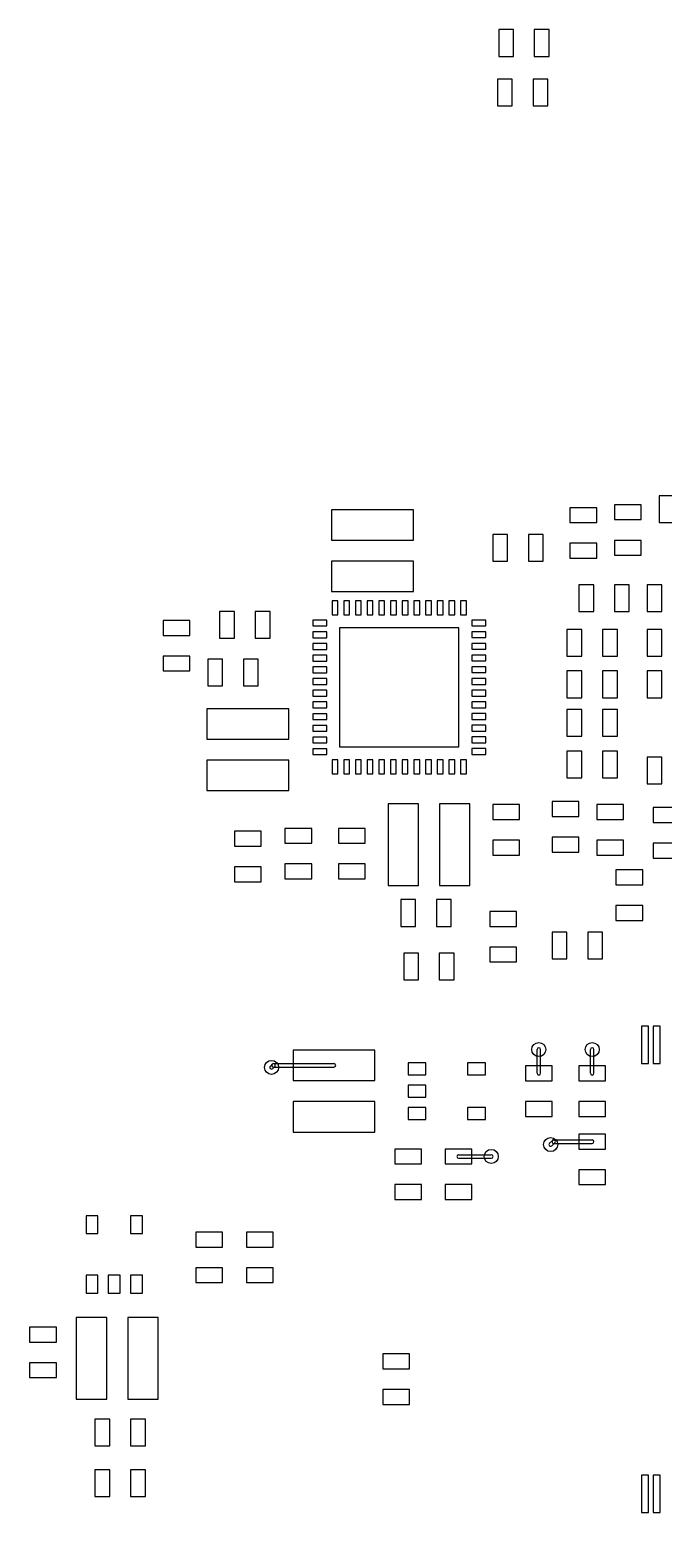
# Model space of a CAD drawing. Extents: x 61.7 to 142.8, y -131.7 to -55.6.
# Drawn here: x 61.7 to 88.8, y -119 to -55.6 of the extents above; entities that cross this region are included whole.
import ezdxf

# ---------------------------------------------------------------- set-up
doc = ezdxf.new("R2010")
doc.units = 0
doc.header["$MEASUREMENT"] = 0
doc.layers.add('BLACK', color=250, linetype='CONTINUOUS')

msp = doc.modelspace()

# ---------------------------------------------------------------- linework, layer by layer
at = {"layer": 'BLACK'}
for p, q in [((81.7245, -55.5625), (81.7245, -56.7055)), ((82.3595, -55.5625), (81.7245, -55.5625)), ((82.3595, -56.7055), (82.3595, -55.5625)), ((83.2485, -55.5625), (83.2485, -56.7055)), ((83.8835, -55.5625), (83.2485, -55.5625)), ((83.8835, -56.7055), (83.8835, -55.5625)), ((81.7245, -56.7055), (82.3595, -56.7055)), ((83.2485, -56.7055), (83.8835, -56.7055)), ((81.6705, -57.6785), (81.6705, -58.8215)), ((82.3055, -57.6785), (81.6705, -57.6785)), ((82.3055, -58.8215), (82.3055, -57.6785)), ((83.1945, -57.6785), (83.1945, -58.8215)), ((83.8295, -57.6785), (83.1945, -57.6785)), ((83.8295, -58.8215), (83.8295, -57.6785)), ((81.6705, -58.8215), (82.3055, -58.8215)), ((83.1945, -58.8215), (83.8295, -58.8215)), ((78.077, -76.101), (74.577, -76.101)), ((74.577, -76.101), (74.577, -77.401)), ((78.077, -77.401), (78.077, -76.101)), ((85.9155, -76.0095), (84.7725, -76.0095)), ((84.7725, -76.0095), (84.7725, -76.6445)), ((85.9155, -76.6445), (85.9155, -76.0095)), ((87.8205, -75.8825), (86.6775, -75.8825)), ((86.6775, -75.8825), (86.6775, -76.5175)), ((87.8205, -76.5175), (87.8205, -75.8825)), ((89.2175, -75.5015), (88.5825, -75.5015)), ((88.5825, -75.5015), (88.5825, -76.6445)), ((84.7725, -76.6445), (85.9155, -76.6445)), ((86.6775, -76.5175), (87.8205, -76.5175)), ((88.5825, -76.6445), (89.2175, -76.6445)), ((81.4705, -77.1525), (81.4705, -78.2955)), ((82.1055, -77.1525), (81.4705, -77.1525)), ((82.1055, -78.2955), (82.1055, -77.1525)), ((82.9945, -77.1525), (82.9945, -78.2955)), ((83.6295, -77.1525), (82.9945, -77.1525)), ((83.6295, -78.2955), (83.6295, -77.1525)), ((74.577, -77.401), (78.077, -77.401)), ((85.9155, -77.5335), (84.7725, -77.5335)), ((84.7725, -77.5335), (84.7725, -78.1685)), ((85.9155, -78.1685), (85.9155, -77.5335)), ((87.8205, -77.4065), (86.6775, -77.4065)), ((86.6775, -77.4065), (86.6775, -78.0415)), ((87.8205, -78.0415), (87.8205, -77.4065)), ((78.077, -78.301), (74.577, -78.301)), ((74.577, -78.301), (74.577, -79.601)), ((78.077, -79.601), (78.077, -78.301)), ((81.4705, -78.2955), (82.1055, -78.2955)), ((82.9945, -78.2955), (83.6295, -78.2955)), ((84.7725, -78.1685), (85.9155, -78.1685)), ((86.6775, -78.0415), (87.8205, -78.0415)), ((74.577, -79.601), (78.077, -79.601)), ((85.1535, -79.3115), (85.1535, -80.4545)), ((85.7885, -79.3115), (85.1535, -79.3115)), ((85.7885, -80.4545), (85.7885, -79.3115)), ((86.6775, -79.3115), (86.6775, -80.4545)), ((87.3125, -79.3115), (86.6775, -79.3115)), ((87.3125, -80.4545), (87.3125, -79.3115)), ((88.7095, -79.3115), (88.0745, -79.3115)), ((88.0745, -79.3115), (88.0745, -80.4545)), ((88.7095, -80.4545), (88.7095, -79.3115)), ((70.4215, -80.4545), (69.7865, -80.4545)), ((69.7865, -80.4545), (69.7865, -81.5975)), ((70.4215, -81.5975), (70.4215, -80.4545)), ((71.9455, -80.4545), (71.3105, -80.4545)), ((71.3105, -80.4545), (71.3105, -81.5975)), ((71.9455, -81.5975), (71.9455, -80.4545)), ((74.5973, -79.9948), (74.5973, -80.5942)), ((74.8462, -79.9948), (74.5973, -79.9948)), ((74.8462, -80.5942), (74.8462, -79.9948)), ((75.0976, -79.9948), (75.0976, -80.5942)), ((75.3466, -79.9948), (75.0976, -79.9948)), ((75.3466, -80.5942), (75.3466, -79.9948)), ((75.5955, -79.9948), (75.5955, -80.5942)), ((75.8444, -79.9948), (75.5955, -79.9948)), ((75.8444, -80.5942), (75.8444, -79.9948)), ((76.0959, -79.9948), (76.0959, -80.5942)), ((76.3448, -79.9948), (76.0959, -79.9948)), ((76.3448, -80.5942), (76.3448, -79.9948)), ((76.5962, -79.9948), (76.5962, -80.5942)), ((76.8452, -79.9948), (76.5962, -79.9948)), ((76.8452, -80.5942), (76.8452, -79.9948)), ((77.0966, -79.9948), (77.0966, -80.5942)), ((77.3455, -79.9948), (77.0966, -79.9948)), ((77.3455, -80.5942), (77.3455, -79.9948)), ((77.597, -79.9948), (77.597, -80.5942)), ((77.8459, -79.9948), (77.597, -79.9948)), ((77.8459, -80.5942), (77.8459, -79.9948)), ((78.0974, -79.9948), (78.0974, -80.5942)), ((78.3463, -79.9948), (78.0974, -79.9948)), ((78.3463, -80.5942), (78.3463, -79.9948)), ((78.5978, -79.9948), (78.5978, -80.5942)), ((78.8467, -79.9948), (78.5978, -79.9948)), ((78.8467, -80.5942), (78.8467, -79.9948)), ((79.0956, -79.9948), (79.0956, -80.5942)), ((79.3445, -79.9948), (79.0956, -79.9948)), ((79.3445, -80.5942), (79.3445, -79.9948)), ((79.596, -79.9948), (79.596, -80.5942)), ((79.8449, -79.9948), (79.596, -79.9948)), ((79.8449, -80.5942), (79.8449, -79.9948)), ((80.0964, -79.9948), (80.0964, -80.5942)), ((80.3453, -79.9948), (80.0964, -79.9948)), ((80.3453, -80.5942), (80.3453, -79.9948)), ((85.1535, -80.4545), (85.7885, -80.4545)), ((86.6775, -80.4545), (87.3125, -80.4545)), ((88.0745, -80.4545), (88.7095, -80.4545)), ((68.5165, -80.8355), (67.3735, -80.8355)), ((67.3735, -80.8355), (67.3735, -81.4705)), ((68.5165, -81.4705), (68.5165, -80.8355)), ((73.7718, -80.8203), (73.7718, -81.0692)), ((74.3712, -80.8203), (73.7718, -80.8203)), ((73.7718, -81.0692), (74.3712, -81.0692)), ((74.3712, -81.0692), (74.3712, -80.8203)), ((74.5973, -80.5942), (74.8462, -80.5942)), ((74.9198, -81.1428), (74.9198, -86.2432)), ((80.0202, -81.1428), (74.9198, -81.1428)), ((75.0976, -80.5942), (75.3466, -80.5942)), ((75.5955, -80.5942), (75.8444, -80.5942)), ((76.0959, -80.5942), (76.3448, -80.5942)), ((76.5962, -80.5942), (76.8452, -80.5942)), ((77.0966, -80.5942), (77.3455, -80.5942)), ((77.597, -80.5942), (77.8459, -80.5942)), ((78.0974, -80.5942), (78.3463, -80.5942)), ((78.5978, -80.5942), (78.8467, -80.5942)), ((79.0956, -80.5942), (79.3445, -80.5942)), ((79.596, -80.5942), (79.8449, -80.5942)), ((80.0202, -86.2432), (80.0202, -81.1428)), ((80.0964, -80.5942), (80.3453, -80.5942)), ((80.5688, -80.8177), (80.5688, -81.0666)), ((81.1682, -80.8177), (80.5688, -80.8177)), ((80.5688, -81.0666), (81.1682, -81.0666)), ((81.1682, -81.0666), (81.1682, -80.8177)), ((67.3735, -81.4705), (68.5165, -81.4705)), ((69.7865, -81.5975), (70.4215, -81.5975)), ((71.3105, -81.5975), (71.9455, -81.5975)), ((73.7718, -81.3206), (73.7718, -81.5696)), ((74.3712, -81.3206), (73.7718, -81.3206)), ((73.7718, -81.5696), (74.3712, -81.5696)), ((74.3712, -81.5696), (74.3712, -81.3206)), ((80.5688, -81.3181), (80.5688, -81.567)), ((81.1682, -81.3181), (80.5688, -81.3181)), ((80.5688, -81.567), (81.1682, -81.567)), ((81.1682, -81.567), (81.1682, -81.3181)), ((85.2805, -81.2165), (84.6455, -81.2165)), ((84.6455, -81.2165), (84.6455, -82.3595)), ((85.2805, -82.3595), (85.2805, -81.2165)), ((86.8045, -81.2165), (86.1695, -81.2165)), ((86.1695, -81.2165), (86.1695, -82.3595)), ((86.8045, -82.3595), (86.8045, -81.2165)), ((88.7095, -81.2165), (88.0745, -81.2165)), ((88.0745, -81.2165), (88.0745, -82.3595)), ((88.7095, -82.3595), (88.7095, -81.2165)), ((68.5165, -82.3595), (67.3735, -82.3595)), ((67.3735, -82.3595), (67.3735, -82.9945)), ((68.5165, -82.9945), (68.5165, -82.3595)), ((73.7718, -81.821), (73.7718, -82.0699)), ((74.3712, -81.821), (73.7718, -81.821)), ((73.7718, -82.0699), (74.3712, -82.0699)), ((73.7718, -82.3214), (73.7718, -82.5703)), ((74.3712, -82.3214), (73.7718, -82.3214)), ((74.3712, -82.0699), (74.3712, -81.821)), ((74.3712, -82.5703), (74.3712, -82.3214)), ((80.5688, -81.8185), (80.5688, -82.0674)), ((81.1682, -81.8185), (80.5688, -81.8185)), ((80.5688, -82.0674), (81.1682, -82.0674)), ((80.5688, -82.3163), (80.5688, -82.5652)), ((81.1682, -82.3163), (80.5688, -82.3163)), ((81.1682, -82.0674), (81.1682, -81.8185)), ((81.1682, -82.5652), (81.1682, -82.3163)), ((84.6455, -82.3595), (85.2805, -82.3595)), ((86.1695, -82.3595), (86.8045, -82.3595)), ((88.0745, -82.3595), (88.7095, -82.3595)), ((67.3735, -82.9945), (68.5165, -82.9945)), ((69.9135, -82.4865), (69.2785, -82.4865)), ((69.2785, -82.4865), (69.2785, -83.6295)), ((69.9135, -83.6295), (69.9135, -82.4865)), ((71.4375, -82.4865), (70.8025, -82.4865)), ((70.8025, -82.4865), (70.8025, -83.6295)), ((71.4375, -83.6295), (71.4375, -82.4865)), ((73.7718, -82.5703), (74.3712, -82.5703)), ((73.7718, -82.8192), (73.7718, -83.0682)), ((74.3712, -82.8192), (73.7718, -82.8192)), ((73.7718, -83.0682), (74.3712, -83.0682)), ((74.3712, -83.0682), (74.3712, -82.8192)), ((80.5688, -82.5652), (81.1682, -82.5652)), ((80.5713, -82.8167), (80.5713, -83.0656)), ((81.1708, -82.8167), (80.5713, -82.8167)), ((80.5713, -83.0656), (81.1708, -83.0656)), ((81.1708, -83.0656), (81.1708, -82.8167)), ((85.2805, -82.9945), (84.6455, -82.9945)), ((84.6455, -82.9945), (84.6455, -84.1375)), ((85.2805, -84.1375), (85.2805, -82.9945)), ((86.8045, -82.9945), (86.1695, -82.9945)), ((86.1695, -82.9945), (86.1695, -84.1375)), ((86.8045, -84.1375), (86.8045, -82.9945)), ((88.7095, -82.9945), (88.0745, -82.9945)), ((88.0745, -82.9945), (88.0745, -84.1375)), ((88.7095, -84.1375), (88.7095, -82.9945)), ((69.2785, -83.6295), (69.9135, -83.6295)), ((70.8025, -83.6295), (71.4375, -83.6295)), ((73.7718, -83.3196), (73.7718, -83.5685)), ((74.3712, -83.3196), (73.7718, -83.3196)), ((73.7718, -83.5685), (74.3712, -83.5685)), ((74.3712, -83.5685), (74.3712, -83.3196)), ((80.5713, -83.3171), (80.5713, -83.566)), ((81.1708, -83.3171), (80.5713, -83.3171)), ((80.5713, -83.566), (81.1708, -83.566)), ((81.1708, -83.566), (81.1708, -83.3171)), ((73.7718, -83.82), (73.7718, -84.0689)), ((74.3712, -83.82), (73.7718, -83.82)), ((73.7718, -84.0689), (74.3712, -84.0689)), ((73.7718, -84.3204), (73.7718, -84.5693)), ((74.3712, -84.3204), (73.7718, -84.3204)), ((74.3712, -84.0689), (74.3712, -83.82)), ((74.3712, -84.5693), (74.3712, -84.3204)), ((80.5713, -83.8175), (80.5713, -84.0664)), ((81.1708, -83.8175), (80.5713, -83.8175)), ((80.5713, -84.0664), (81.1708, -84.0664)), ((80.5713, -84.3178), (80.5713, -84.5668)), ((81.1708, -84.3178), (80.5713, -84.3178)), ((81.1708, -84.0664), (81.1708, -83.8175)), ((81.1708, -84.5668), (81.1708, -84.3178)), ((84.6455, -84.1375), (85.2805, -84.1375)), ((86.1695, -84.1375), (86.8045, -84.1375)), ((88.0745, -84.1375), (88.7095, -84.1375)), ((69.243, -84.61), (69.243, -85.91)), ((72.743, -84.61), (69.243, -84.61)), ((72.743, -85.91), (72.743, -84.61)), ((73.7718, -84.5693), (74.3712, -84.5693)), ((73.7718, -84.8208), (73.7718, -85.0697)), ((74.3712, -84.8208), (73.7718, -84.8208)), ((74.3712, -85.0697), (74.3712, -84.8208)), ((80.5713, -84.5668), (81.1708, -84.5668)), ((80.5713, -84.8182), (80.5713, -85.0671)), ((81.1708, -84.8182), (80.5713, -84.8182)), ((81.1708, -85.0671), (81.1708, -84.8182)), ((84.6455, -84.6455), (84.6455, -85.7885)), ((85.2805, -84.6455), (84.6455, -84.6455)), ((85.2805, -85.7885), (85.2805, -84.6455)), ((86.1695, -84.6455), (86.1695, -85.7885)), ((86.8045, -84.6455), (86.1695, -84.6455)), ((86.8045, -85.7885), (86.8045, -84.6455)), ((73.7718, -85.0697), (74.3712, -85.0697)), ((73.7718, -85.3211), (73.7718, -85.5701)), ((74.3712, -85.3211), (73.7718, -85.3211)), ((73.7718, -85.5701), (74.3712, -85.5701)), ((74.3712, -85.5701), (74.3712, -85.3211)), ((80.5713, -85.0671), (81.1708, -85.0671)), ((80.5713, -85.3186), (80.5713, -85.5675)), ((81.1708, -85.3186), (80.5713, -85.3186)), ((80.5713, -85.5675), (81.1708, -85.5675)), ((81.1708, -85.5675), (81.1708, -85.3186)), ((69.243, -85.91), (72.743, -85.91)), ((73.7718, -85.8215), (73.7718, -86.0704)), ((74.3712, -85.8215), (73.7718, -85.8215)), ((73.7718, -86.0704), (74.3712, -86.0704)), ((74.3712, -86.0704), (74.3712, -85.8215)), ((74.9198, -86.2432), (80.0202, -86.2432)), ((80.5713, -85.8164), (80.5713, -86.0654)), ((81.1708, -85.8164), (80.5713, -85.8164)), ((80.5713, -86.0654), (81.1708, -86.0654)), ((81.1708, -86.0654), (81.1708, -85.8164)), ((84.6455, -85.7885), (85.2805, -85.7885)), ((86.1695, -85.7885), (86.8045, -85.7885)), ((69.243, -86.81), (69.243, -88.11)), ((72.743, -86.81), (69.243, -86.81)), ((72.743, -88.11), (72.743, -86.81)), ((73.7718, -86.3194), (73.7718, -86.5683)), ((74.3712, -86.3194), (73.7718, -86.3194)), ((73.7718, -86.5683), (74.3712, -86.5683)), ((74.3712, -86.5683), (74.3712, -86.3194)), ((74.5973, -86.7943), (74.5973, -87.3938)), ((74.8462, -86.7943), (74.5973, -86.7943)), ((74.8462, -87.3938), (74.8462, -86.7943)), ((75.0976, -86.7943), (75.0976, -87.3938)), ((75.3466, -86.7943), (75.0976, -86.7943)), ((75.3466, -87.3938), (75.3466, -86.7943)), ((75.598, -86.7943), (75.598, -87.3938)), ((75.8469, -86.7943), (75.598, -86.7943)), ((75.8469, -87.3938), (75.8469, -86.7943)), ((76.0959, -86.7943), (76.0959, -87.3938)), ((76.3448, -86.7943), (76.0959, -86.7943)), ((76.3448, -87.3938), (76.3448, -86.7943)), ((76.5962, -86.7943), (76.5962, -87.3938)), ((76.8452, -86.7943), (76.5962, -86.7943)), ((76.8452, -87.3938), (76.8452, -86.7943)), ((77.0941, -86.7943), (77.0941, -87.3938)), ((77.343, -86.7943), (77.0941, -86.7943)), ((77.343, -87.3938), (77.343, -86.7943)), ((77.5945, -86.7943), (77.5945, -87.3938)), ((77.8434, -86.7943), (77.5945, -86.7943)), ((77.8434, -87.3938), (77.8434, -86.7943)), ((78.0948, -86.7943), (78.0948, -87.3938)), ((78.3438, -86.7943), (78.0948, -86.7943)), ((78.3438, -87.3938), (78.3438, -86.7943)), ((78.5952, -86.7943), (78.5952, -87.3938)), ((78.8441, -86.7943), (78.5952, -86.7943)), ((78.8441, -87.3938), (78.8441, -86.7943)), ((79.0956, -86.7943), (79.0956, -87.3938)), ((79.3445, -86.7943), (79.0956, -86.7943)), ((79.3445, -87.3938), (79.3445, -86.7943)), ((79.596, -86.7943), (79.596, -87.3938)), ((79.8449, -86.7943), (79.596, -86.7943)), ((79.8449, -87.3938), (79.8449, -86.7943)), ((80.0964, -86.7943), (80.0964, -87.3938)), ((80.3453, -86.7943), (80.0964, -86.7943)), ((80.3453, -87.3938), (80.3453, -86.7943)), ((80.5688, -86.3168), (80.5688, -86.5657)), ((81.1682, -86.3168), (80.5688, -86.3168)), ((80.5688, -86.5657), (81.1682, -86.5657)), ((81.1682, -86.5657), (81.1682, -86.3168)), ((85.2805, -86.4235), (84.6455, -86.4235)), ((84.6455, -86.4235), (84.6455, -87.5665)), ((85.2805, -87.5665), (85.2805, -86.4235)), ((86.8045, -86.4235), (86.1695, -86.4235)), ((86.1695, -86.4235), (86.1695, -87.5665)), ((86.8045, -87.5665), (86.8045, -86.4235)), ((88.7095, -86.6775), (88.0745, -86.6775)), ((88.0745, -86.6775), (88.0745, -87.8205)), ((88.7095, -87.8205), (88.7095, -86.6775)), ((74.5973, -87.3938), (74.8462, -87.3938)), ((75.0976, -87.3938), (75.3466, -87.3938)), ((75.598, -87.3938), (75.8469, -87.3938)), ((76.0959, -87.3938), (76.3448, -87.3938)), ((76.5962, -87.3938), (76.8452, -87.3938)), ((77.0941, -87.3938), (77.343, -87.3938)), ((77.5945, -87.3938), (77.8434, -87.3938)), ((78.0948, -87.3938), (78.3438, -87.3938)), ((78.5952, -87.3938), (78.8441, -87.3938)), ((79.0956, -87.3938), (79.3445, -87.3938)), ((79.596, -87.3938), (79.8449, -87.3938)), ((80.0964, -87.3938), (80.3453, -87.3938)), ((69.243, -88.11), (72.743, -88.11)), ((84.6455, -87.5665), (85.2805, -87.5665)), ((86.1695, -87.5665), (86.8045, -87.5665)), ((88.0745, -87.8205), (88.7095, -87.8205)), ((78.29, -88.674), (76.99, -88.674)), ((76.99, -88.674), (76.99, -92.174)), ((78.29, -92.174), (78.29, -88.674)), ((80.49, -88.674), (79.19, -88.674)), ((79.19, -88.674), (79.19, -92.174)), ((80.49, -92.174), (80.49, -88.674)), ((82.6135, -88.7095), (81.4705, -88.7095)), ((81.4705, -88.7095), (81.4705, -89.3445)), ((82.6135, -89.3445), (82.6135, -88.7095)), ((85.1535, -88.5825), (84.0105, -88.5825)), ((84.0105, -88.5825), (84.0105, -89.2175)), ((85.1535, -89.2175), (85.1535, -88.5825)), ((87.0585, -88.7095), (85.9155, -88.7095)), ((85.9155, -88.7095), (85.9155, -89.3445)), ((87.0585, -89.3445), (87.0585, -88.7095)), ((81.4705, -89.3445), (82.6135, -89.3445)), ((84.0105, -89.2175), (85.1535, -89.2175)), ((85.9155, -89.3445), (87.0585, -89.3445)), ((89.4715, -88.8365), (88.3285, -88.8365)), ((88.3285, -88.8365), (88.3285, -89.4715)), ((71.5645, -89.8525), (70.4215, -89.8525)), ((70.4215, -89.8525), (70.4215, -90.4875)), ((71.5645, -90.4875), (71.5645, -89.8525)), ((73.7235, -89.7255), (72.5805, -89.7255)), ((72.5805, -89.7255), (72.5805, -90.3605)), ((73.7235, -90.3605), (73.7235, -89.7255)), ((76.0095, -89.7255), (74.8665, -89.7255)), ((74.8665, -89.7255), (74.8665, -90.3605)), ((76.0095, -90.3605), (76.0095, -89.7255)), ((88.3285, -89.4715), (89.4715, -89.4715)), ((70.4215, -90.4875), (71.5645, -90.4875)), ((72.5805, -90.3605), (73.7235, -90.3605)), ((74.8665, -90.3605), (76.0095, -90.3605)), ((82.6135, -90.2335), (81.4705, -90.2335)), ((81.4705, -90.2335), (81.4705, -90.8685)), ((82.6135, -90.8685), (82.6135, -90.2335)), ((85.1535, -90.1065), (84.0105, -90.1065)), ((84.0105, -90.1065), (84.0105, -90.7415)), ((85.1535, -90.7415), (85.1535, -90.1065)), ((87.0585, -90.2335), (85.9155, -90.2335)), ((85.9155, -90.2335), (85.9155, -90.8685)), ((87.0585, -90.8685), (87.0585, -90.2335)), ((89.4715, -90.3605), (88.3285, -90.3605)), ((88.3285, -90.3605), (88.3285, -90.9955)), ((73.7235, -91.2495), (72.5805, -91.2495)), ((72.5805, -91.2495), (72.5805, -91.8845)), ((73.7235, -91.8845), (73.7235, -91.2495)), ((76.0095, -91.2495), (74.8665, -91.2495)), ((74.8665, -91.2495), (74.8665, -91.8845)), ((76.0095, -91.8845), (76.0095, -91.2495)), ((81.4705, -90.8685), (82.6135, -90.8685)), ((84.0105, -90.7415), (85.1535, -90.7415)), ((85.9155, -90.8685), (87.0585, -90.8685)), ((88.3285, -90.9955), (89.4715, -90.9955)), ((71.5645, -91.3765), (70.4215, -91.3765)), ((70.4215, -91.3765), (70.4215, -92.0115)), ((71.5645, -92.0115), (71.5645, -91.3765)), ((72.5805, -91.8845), (73.7235, -91.8845)), ((74.8665, -91.8845), (76.0095, -91.8845)), ((87.884, -91.5035), (86.741, -91.5035)), ((86.741, -91.5035), (86.741, -92.1385)), ((87.884, -92.1385), (87.884, -91.5035)), ((70.4215, -92.0115), (71.5645, -92.0115)), ((76.99, -92.174), (78.29, -92.174)), ((79.19, -92.174), (80.49, -92.174)), ((86.741, -92.1385), (87.884, -92.1385)), ((78.1685, -92.7735), (77.5335, -92.7735)), ((77.5335, -92.7735), (77.5335, -93.9165)), ((78.1685, -93.9165), (78.1685, -92.7735)), ((79.6925, -92.7735), (79.0575, -92.7735)), ((79.0575, -92.7735), (79.0575, -93.9165)), ((79.6925, -93.9165), (79.6925, -92.7735)), ((87.884, -93.0275), (86.741, -93.0275)), ((86.741, -93.0275), (86.741, -93.6625)), ((87.884, -93.6625), (87.884, -93.0275)), ((82.4865, -93.2815), (81.3435, -93.2815)), ((81.3435, -93.2815), (81.3435, -93.9165)), ((82.4865, -93.9165), (82.4865, -93.2815)), ((86.741, -93.6625), (87.884, -93.6625)), ((77.5335, -93.9165), (78.1685, -93.9165)), ((79.0575, -93.9165), (79.6925, -93.9165)), ((81.3435, -93.9165), (82.4865, -93.9165)), ((84.0105, -94.1705), (84.0105, -95.3135)), ((84.6455, -94.1705), (84.0105, -94.1705)), ((84.6455, -95.3135), (84.6455, -94.1705)), ((85.5345, -94.1705), (85.5345, -95.3135)), ((86.1695, -94.1705), (85.5345, -94.1705)), ((86.1695, -95.3135), (86.1695, -94.1705)), ((77.6605, -95.0595), (77.6605, -96.2025)), ((78.2955, -95.0595), (77.6605, -95.0595)), ((78.2955, -96.2025), (78.2955, -95.0595)), ((79.1845, -95.0595), (79.1845, -96.2025)), ((79.8195, -95.0595), (79.1845, -95.0595)), ((79.8195, -96.2025), (79.8195, -95.0595)), ((82.4865, -94.8055), (81.3435, -94.8055)), ((81.3435, -94.8055), (81.3435, -95.4405)), ((82.4865, -95.4405), (82.4865, -94.8055)), ((81.3435, -95.4405), (82.4865, -95.4405)), ((84.0105, -95.3135), (84.6455, -95.3135)), ((85.5345, -95.3135), (86.1695, -95.3135)), ((77.6605, -96.2025), (78.2955, -96.2025)), ((79.1845, -96.2025), (79.8195, -96.2025)), ((88.1278, -98.1875), (87.8281, -98.1875)), ((87.8281, -98.1875), (87.8281, -99.7852)), ((88.1278, -99.7852), (88.1278, -98.1875)), ((88.6282, -98.1875), (88.3285, -98.1875)), ((88.3285, -98.1875), (88.3285, -99.7852)), ((88.6282, -99.7852), (88.6282, -98.1875)), ((76.426, -99.215), (72.926, -99.215)), ((72.926, -99.215), (72.926, -100.515)), ((76.426, -100.515), (76.426, -99.215)), ((83.364, -100.203), (83.364, -99.187)), ((83.514, -100.203), (83.514, -99.187)), ((85.65, -100.203), (85.65, -99.187)), ((85.8, -100.203), (85.8, -99.187)), ((72.04, -99.812), (71.956, -99.896)), ((72.146, -99.918), (72.062, -100.002)), ((72.093, -99.79), (74.676, -99.79)), ((72.093, -99.94), (74.676, -99.94)), ((78.613, -99.7585), (77.851, -99.7585)), ((77.851, -99.7585), (77.851, -100.267)), ((78.613, -100.267), (78.613, -99.7585)), ((81.153, -99.7585), (80.391, -99.7585)), ((80.391, -99.7585), (80.391, -100.267)), ((81.153, -100.267), (81.153, -99.7585)), ((84.0105, -99.8855), (82.8675, -99.8855)), ((82.8675, -99.8855), (82.8675, -100.521)), ((84.0105, -100.521), (84.0105, -99.8855)), ((86.2965, -99.8855), (85.1535, -99.8855)), ((85.1535, -99.8855), (85.1535, -100.521)), ((86.2965, -100.521), (86.2965, -99.8855)), ((87.8281, -99.7852), (88.1278, -99.7852)), ((88.3285, -99.7852), (88.6282, -99.7852)), ((72.926, -100.515), (76.426, -100.515)), ((77.851, -100.267), (78.613, -100.267)), ((78.613, -100.711), (77.851, -100.711)), ((77.851, -100.711), (77.851, -101.219)), ((78.613, -101.219), (78.613, -100.711)), ((80.391, -100.267), (81.153, -100.267)), ((82.8675, -100.521), (84.0105, -100.521)), ((85.1535, -100.521), (86.2965, -100.521)), ((76.426, -101.415), (72.926, -101.415)), ((72.926, -101.415), (72.926, -102.715)), ((76.426, -102.715), (76.426, -101.415)), ((77.851, -101.219), (78.613, -101.219)), ((84.0105, -101.41), (82.8675, -101.41)), ((82.8675, -101.41), (82.8675, -102.045)), ((84.0105, -102.045), (84.0105, -101.41)), ((86.2965, -101.41), (85.1535, -101.41)), ((85.1535, -101.41), (85.1535, -102.045)), ((86.2965, -102.045), (86.2965, -101.41)), ((78.613, -101.664), (77.851, -101.664)), ((77.851, -101.664), (77.851, -102.172)), ((78.613, -102.172), (78.613, -101.664)), ((81.153, -101.664), (80.391, -101.664)), ((80.391, -101.664), (80.391, -102.172)), ((81.153, -102.172), (81.153, -101.664)), ((82.8675, -102.045), (84.0105, -102.045)), ((85.1535, -102.045), (86.2965, -102.045)), ((72.926, -102.715), (76.426, -102.715)), ((77.851, -102.172), (78.613, -102.172)), ((80.391, -102.172), (81.153, -102.172)), ((84.021, -103.071), (83.894, -103.198)), ((84.127, -103.177), (84, -103.304)), ((84.074, -103.049), (85.725, -103.049)), ((84.074, -103.199), (85.725, -103.199)), ((86.2965, -102.807), (85.1535, -102.807)), ((85.1535, -102.807), (85.1535, -103.442)), ((86.2965, -103.442), (86.2965, -102.807)), ((78.4225, -103.442), (77.2795, -103.442)), ((77.2795, -103.442), (77.2795, -104.077)), ((78.4225, -104.077), (78.4225, -103.442)), ((80.5815, -103.442), (79.4385, -103.442)), ((79.4385, -103.442), (79.4385, -104.077)), ((80.01, -103.684), (81.407, -103.684)), ((80.01, -103.834), (81.407, -103.834)), ((80.5815, -104.077), (80.5815, -103.442)), ((85.1535, -103.442), (86.2965, -103.442)), ((77.2795, -104.077), (78.4225, -104.077)), ((79.4385, -104.077), (80.5815, -104.077)), ((86.2965, -104.331), (85.1535, -104.331)), ((85.1535, -104.331), (85.1535, -104.966)), ((86.2965, -104.966), (86.2965, -104.331)), ((78.4225, -104.966), (77.2795, -104.966)), ((77.2795, -104.966), (77.2795, -105.601)), ((78.4225, -105.601), (78.4225, -104.966)), ((80.5815, -104.966), (79.4385, -104.966)), ((79.4385, -104.966), (79.4385, -105.601)), ((80.5815, -105.601), (80.5815, -104.966)), ((85.1535, -104.966), (86.2965, -104.966)), ((77.2795, -105.601), (78.4225, -105.601)), ((79.4385, -105.601), (80.5815, -105.601)), ((64.0715, -106.299), (64.0715, -107.061)), ((64.5795, -106.299), (64.0715, -106.299)), ((64.5795, -107.061), (64.5795, -106.299)), ((65.9765, -106.299), (65.9765, -107.061)), ((66.4845, -106.299), (65.9765, -106.299)), ((66.4845, -107.061), (66.4845, -106.299)), ((64.0715, -107.061), (64.5795, -107.061)), ((65.9765, -107.061), (66.4845, -107.061)), ((69.9135, -106.998), (68.7705, -106.998)), ((68.7705, -106.998), (68.7705, -107.633)), ((69.9135, -107.633), (69.9135, -106.998)), ((72.0725, -106.998), (70.9295, -106.998)), ((70.9295, -106.998), (70.9295, -107.633)), ((72.0725, -107.633), (72.0725, -106.998)), ((68.7705, -107.633), (69.9135, -107.633)), ((70.9295, -107.633), (72.0725, -107.633)), ((64.0715, -108.839), (64.0715, -109.601)), ((64.5795, -108.839), (64.0715, -108.839)), ((64.5795, -109.601), (64.5795, -108.839)), ((65.024, -108.839), (65.024, -109.601)), ((65.532, -108.839), (65.024, -108.839)), ((65.532, -109.601), (65.532, -108.839)), ((65.9765, -108.839), (65.9765, -109.601)), ((66.4845, -108.839), (65.9765, -108.839)), ((66.4845, -109.601), (66.4845, -108.839)), ((69.9135, -108.522), (68.7705, -108.522)), ((68.7705, -108.522), (68.7705, -109.157)), ((69.9135, -109.157), (69.9135, -108.522)), ((72.0725, -108.522), (70.9295, -108.522)), ((70.9295, -108.522), (70.9295, -109.157)), ((72.0725, -109.157), (72.0725, -108.522)), ((64.0715, -109.601), (64.5795, -109.601)), ((65.024, -109.601), (65.532, -109.601)), ((65.9765, -109.601), (66.4845, -109.601)), ((68.7705, -109.157), (69.9135, -109.157)), ((70.9295, -109.157), (72.0725, -109.157)), ((64.955, -110.645), (63.655, -110.645)), ((63.655, -110.645), (63.655, -114.145)), ((64.955, -114.145), (64.955, -110.645)), ((67.155, -110.645), (65.855, -110.645)), ((65.855, -110.645), (65.855, -114.145)), ((67.155, -114.145), (67.155, -110.645)), ((62.8015, -111.062), (61.6585, -111.062)), ((61.6585, -111.062), (61.6585, -111.697)), ((62.8015, -111.697), (62.8015, -111.062)), ((61.6585, -111.697), (62.8015, -111.697)), ((77.9145, -112.205), (76.7715, -112.205)), ((76.7715, -112.205), (76.7715, -112.84)), ((77.9145, -112.84), (77.9145, -112.205)), ((62.8015, -112.586), (61.6585, -112.586)), ((61.6585, -112.586), (61.6585, -113.221)), ((62.8015, -113.221), (62.8015, -112.586)), ((76.7715, -112.84), (77.9145, -112.84)), ((61.6585, -113.221), (62.8015, -113.221)), ((63.655, -114.145), (64.955, -114.145)), ((65.855, -114.145), (67.155, -114.145)), ((77.9145, -113.729), (76.7715, -113.729)), ((76.7715, -113.729), (76.7715, -114.364)), ((77.9145, -114.364), (77.9145, -113.729)), ((76.7715, -114.364), (77.9145, -114.364)), ((65.0875, -114.999), (64.4525, -114.999)), ((64.4525, -114.999), (64.4525, -116.142)), ((65.0875, -116.142), (65.0875, -114.999)), ((66.6115, -114.999), (65.9765, -114.999)), ((65.9765, -114.999), (65.9765, -116.142)), ((66.6115, -116.142), (66.6115, -114.999)), ((64.4525, -116.142), (65.0875, -116.142)), ((65.9765, -116.142), (66.6115, -116.142)), ((65.0875, -117.158), (64.4525, -117.158)), ((64.4525, -117.158), (64.4525, -118.301)), ((65.0875, -118.301), (65.0875, -117.158)), ((66.6115, -117.158), (65.9765, -117.158)), ((65.9765, -117.158), (65.9765, -118.301)), ((66.6115, -118.301), (66.6115, -117.158)), ((88.1278, -117.385), (87.8281, -117.385)), ((87.8281, -117.385), (87.8281, -118.982)), ((88.1278, -118.982), (88.1278, -117.385)), ((88.6282, -117.385), (88.3285, -117.385)), ((88.3285, -117.385), (88.3285, -118.982)), ((88.6282, -118.982), (88.6282, -117.385)), ((64.4525, -118.301), (65.0875, -118.301)), ((65.9765, -118.301), (66.6115, -118.301)), ((87.8281, -118.982), (88.1278, -118.982)), ((88.3285, -118.982), (88.6282, -118.982))]:
    msp.add_line(p, q, dxfattribs=at)
for centre in [(83.439, -99.187), (85.725, -99.187), (72.009, -99.949), (83.947, -103.251), (81.407, -103.759)]:
    msp.add_circle(centre, 0.3, dxfattribs=at)
for centre, start, end in [((83.439, -99.187), 360, 540), ((85.725, -99.187), 360, 540), ((72.009, -99.949), 135, 315), ((72.093, -99.865), 90, 270), ((72.093, -99.865), -45, 135), ((74.676, -99.865), 270, 450), ((83.439, -100.203), 180, 360), ((85.725, -100.203), 180, 360), ((83.947, -103.251), 135, 315), ((84.074, -103.124), 90, 270), ((84.074, -103.124), -45, 135), ((85.725, -103.124), 270, 450), ((80.01, -103.759), 90, 270), ((81.407, -103.759), 270, 450)]:
    msp.add_arc(centre, 0.075, start, end, dxfattribs=at)

doc.saveas('drawing.dxf')
